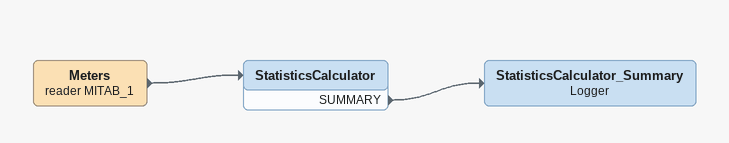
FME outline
Meters (reader MITAB_1)
    -> StatisticsCalculator
StatisticsCalculator
    SUMMARY -> StatisticsCalculator_Summary
StatisticsCalculator_Summary: Logger
